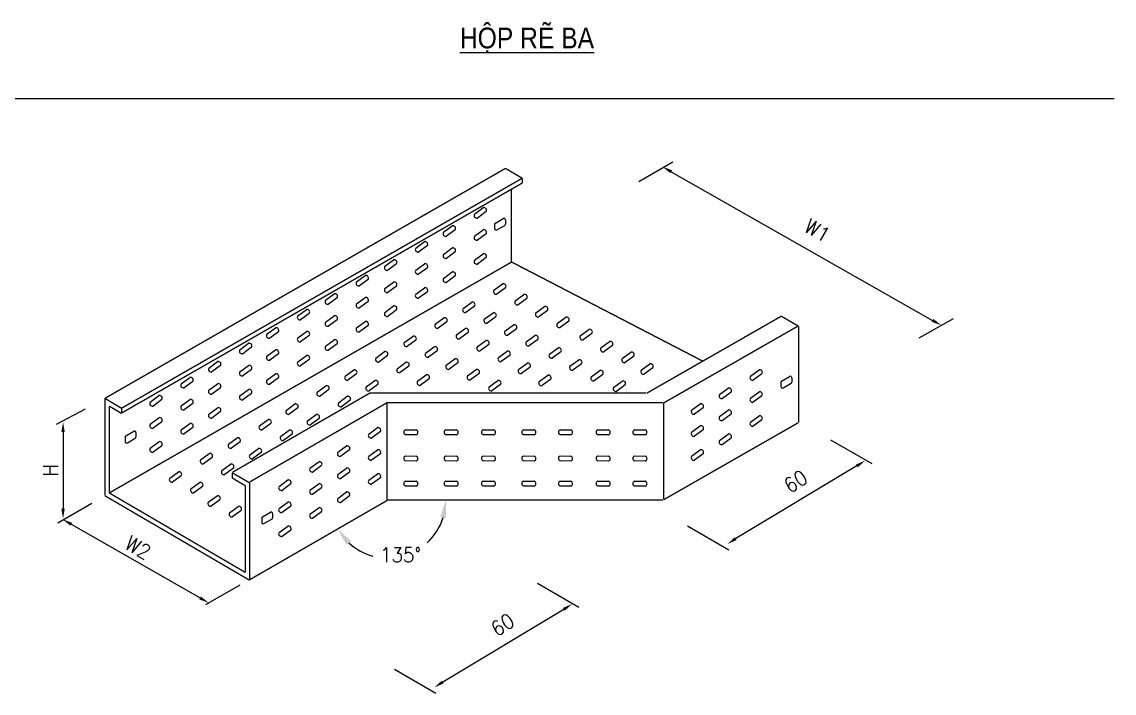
# Model space of a CAD drawing. Extents: x -5343388 to 7033982, y -486386 to 188356.
# Drawn here: x 614588 to 633011, y -84633 to -73315 of the extents above; entities that cross this region are included whole.
import ezdxf
from ezdxf.enums import TextEntityAlignment as Align

# ---------------------------------------------------------------- set-up
doc = ezdxf.new("R2010")
doc.units = 0
doc.header["$MEASUREMENT"] = 0
for name, color, linetype in [('BTEXT', 5, 'Continuous'), ('Dim', 9, 'Continuous'), ('E-Text @ 1', 3, 'Continuous'), ('TRAYS', 6, 'Continuous')]:
    doc.layers.add(name, color=color, linetype=linetype)
doc.styles.add('ROMANS', font='romans.shx', dxfattribs={"width": 0.8, "height": 250, "bigfont": 'vns.shx'})
doc.styles.add('TEXT1', font='', dxfattribs={"width": 0.85, "height": 200})
doc.styles.get('TEXT1').set_extended_font_data('.VnArialH')

msp = doc.modelspace()

# ---------------------------------------------------------------- linework, layer by layer
at = {"color": 0, "linetype": 'ByBlock'}
for p, q in [((625540.12991, -75841.10588), (629948.32538, -78347.94043)), ((615282.64689, -80227.74335), (615282.64689, -81524.70335)), ((628670.74779, -80802.45842), (626628.2146, -82028.1879)), ((615420.52991, -81784.70588), (617594.32538, -83027.94043)), ((623728.6457, -83219.97494), (621686.11251, -84445.70443))]:
    msp.add_line(p, q, dxfattribs=at)
for start, end in [(312.473430486, 342.365715831), (227.603986918, 255.073788946)]:
    msp.add_arc((620760.33036, -81377.34335), 978.59172, start, end, dxfattribs=at)
for points in [[(625553.91703, -75816.73551), (625526.34279, -75865.47626), (625393.90764, -75758.38316)], [(629962.1125, -78323.57006), (629934.53826, -78372.31081), (630094.54764, -78430.66316)], [(615254.64689, -80227.74335), (615310.64689, -80227.74335), (615282.64689, -80059.74335)], [(628655.57691, -80778.92452), (628685.91866, -80825.99232), (628811.9512, -80711.43316)], [(621643.5285, -81666.13405), (621742.34676, -81681.4622), (621738.92208, -81377.34335)], [(615254.64689, -81524.70335), (615310.64689, -81524.70335), (615282.64689, -81692.70335)], [(615434.31703, -81760.33551), (615406.74279, -81809.07626), (615274.30764, -81701.98316)], [(620061.53982, -82131.35679), (620139.48801, -82068.71431), (619912.58646, -81866.19101)], [(626613.04373, -82004.654), (626643.38548, -82051.7218), (626487.0112, -82119.21316)], [(617608.1125, -83003.57006), (617580.53826, -83052.31081), (617740.54764, -83110.66316)], [(623713.47482, -83196.44104), (623743.81657, -83243.50884), (623869.8491, -83128.94968)], [(621670.94164, -84422.17053), (621701.28339, -84469.23833), (621544.9091, -84536.72968)]]:
    msp.add_solid(points, dxfattribs=at)
at = {"layer": 'BTEXT', "color": 7}
msp.add_line((561010.7426, -74604.70017), (633010.7426, -74604.70017), dxfattribs=at)
at = {"layer": 'Dim'}
for p, q in [((624991.24689, -76004.70335), (625567.48689, -75673.74335)), ((629722.96689, -78645.06335), (630299.20689, -78314.10335)), ((615653.92689, -79844.70335), (615168.40689, -80103.42335)), ((628228.90689, -80361.90335), (628925.26689, -80763.42335)), ((615194.44689, -81759.90335), (615770.68689, -81428.94335)), ((625813.90689, -81813.90335), (626510.26689, -82215.42335)), ((617691.76689, -83136.66335), (618268.00689, -82805.70335)), ((623286.80479, -82779.41988), (623983.16479, -83180.93988)), ((620871.80479, -84231.41988), (621568.16479, -84632.93988))]:
    msp.add_line(p, q, dxfattribs=at)
at = {"layer": 'TRAYS'}
for p, q in [((622574.93594, -76708.06502), (622707.65594, -76631.53264)), ((622562.3244, -76729.89552), (622562.3244, -76801.07637)), ((622600.11286, -76822.90687), (622732.83286, -76746.37448)), ((622745.4444, -76653.36314), (622745.4444, -76724.54398)), ((627398.12024, -78277.1016), (627681.55482, -78442.57331)), ((627389.92689, -79392.71573), (627389.92689, -79463.89658)), ((627402.53843, -79370.88523), (627535.25843, -79294.35285)), ((627573.04689, -79316.18335), (627573.04689, -79387.3642)), ((627427.71534, -79485.72708), (627560.43534, -79409.1947)), ((616329.28689, -80317.07573), (616329.28689, -80388.25658)), ((616341.89843, -80295.24523), (616474.61843, -80218.71285)), ((616512.40689, -80240.54335), (616512.40689, -80311.7242)), ((616367.07534, -80410.08708), (616499.79534, -80333.5547)), ((618646.01843, -81660.24523), (618778.73843, -81583.71285)), ((618816.52689, -81605.54335), (618816.52689, -81676.7242)), ((618633.40689, -81682.07573), (618633.40689, -81753.25658)), ((618671.19534, -81775.08708), (618803.91534, -81698.5547))]:
    msp.add_line(p, q, dxfattribs=at)
at = {"layer": 'TRAYS', "const_width": 22.5}
for points in [[(615988.83751, -79662.53256), (622744.12288, -75785.90915)], [(622744.12288, -75785.90915), (623027.58083, -75951.39451)], [(616263.51751, -79833.05256), (623027.58083, -75951.39451)], [(616276.11751, -79906.97256), (623027.68689, -76032.48048)], [(623027.68689, -75953.40335), (623027.68689, -76032.48048)], [(622846.24689, -76136.54642), (622846.24689, -77365.64799)], [(616067.79751, -81254.33256), (622848.51678, -77364.34645)], [(622846.24689, -77363.02127), (626077.9459, -79038.3741)], [(625129.82252, -79574.35481), (627398.12024, -78277.1016)], [(625414.12689, -79739.32496), (627681.55482, -78442.57331)], [(627686.92689, -78445.6792), (627686.92689, -80072.99533)], [(618140.91751, -80909.09256), (620463.13386, -79569.9971)], [(620456.92689, -79570.14335), (625121.59878, -79570.14335)], [(615988.24689, -79662.50292), (616268.80689, -79829.90446)], [(615988.24689, -79662.50292), (615988.24689, -81304.70292)], [(618429.87751, -81073.73256), (620742.04689, -79739.03141)], [(620737.72689, -79736.94335), (625402.39878, -79736.94335)], [(620744.44689, -79735.74335), (620744.44689, -81386.50249)], [(625414.12689, -79737.4792), (625414.12689, -81371.09291)], [(616060.48689, -79792.59401), (616268.80689, -79917.82116)], [(616060.48689, -79792.59401), (616060.48689, -81256.9973)], [(616268.80689, -79829.90446), (616268.80689, -79917.82116)], [(625414.12689, -81371.09291), (627679.72689, -80075.39533)], [(618135.28689, -80915.75414), (618135.28689, -81005.84464)], [(618135.28689, -80915.96464), (618428.44689, -81087.11414)], [(618135.28689, -81005.84464), (618356.20689, -81134.81977)], [(616060.48689, -81256.9973), (618356.20689, -82597.25977)], [(618356.20689, -81134.81977), (618356.20689, -82597.25977)], [(618428.44689, -81087.11414), (618428.44689, -82729.31414)], [(615988.24689, -81304.70292), (618428.44689, -82729.31414)], [(618428.44689, -82722.01332), (620750.44689, -81383.04262)], [(620737.72689, -81377.34335), (625402.39878, -81377.34335)]]:
    msp.add_lwpolyline(points, dxfattribs=at)
at = {"layer": 'TRAYS'}
for points in [[(622221.71137, -76554.751), (622368.18012, -76447.12095)], [(622417.59449, -76514.36667), (622271.12573, -76621.99672)], [(621700.20041, -76863.16562), (621846.66916, -76755.53557)], [(621896.08352, -76822.78129), (621749.61477, -76930.41134)], [(622221.71137, -76926.9756), (622368.18012, -76819.34555)], [(622417.59449, -76886.59126), (622271.12573, -76994.22132)], [(621231.07007, -77128.25773), (621377.53882, -77020.62767)], [(621426.95319, -77087.87339), (621280.48443, -77195.50345)], [(621700.20041, -77235.39022), (621846.66916, -77127.76017)], [(620709.55911, -77436.67235), (620856.02786, -77329.0423)], [(621896.08352, -77195.00589), (621749.61477, -77302.63594)], [(622221.71137, -77331.10518), (622368.18012, -77223.47513)], [(622417.59449, -77290.72085), (622271.12573, -77398.3509)], [(620905.44223, -77396.28802), (620758.97347, -77503.91807)], [(621231.07007, -77500.48232), (621377.53882, -77392.85227)], [(621426.95319, -77460.09799), (621280.48443, -77567.72804)], [(621700.20041, -77639.51981), (621846.66916, -77531.88975)], [(620230.70244, -77698.71058), (620377.17119, -77591.08053)], [(620426.58555, -77658.32625), (620280.1168, -77765.9563)], [(620709.55911, -77808.89695), (620856.02786, -77701.26689)], [(621896.08352, -77599.13547), (621749.61477, -77706.76553)], [(622550.61739, -77839.02796), (622697.08615, -77731.39791)], [(619709.19147, -78007.1252), (619855.66023, -77899.49515)], [(620905.44223, -77768.51261), (620758.97347, -77876.14267)], [(621231.07007, -77904.61191), (621377.53882, -77796.98186)], [(621426.95319, -77864.22757), (621280.48443, -77971.85763)], [(622746.50051, -77798.64363), (622600.03175, -77906.27368)], [(622909.42408, -78018.29469), (623055.89283, -77910.66464)], [(619905.07459, -77966.74087), (619758.60584, -78074.37092)], [(620230.70244, -78070.93518), (620377.17119, -77963.30513)], [(620426.58555, -78030.55085), (620280.1168, -78138.1809)], [(620709.55911, -78213.02653), (620856.02786, -78105.39648)], [(622029.10643, -78147.44259), (622175.57518, -78039.81253)], [(622224.98955, -78107.05825), (622078.52079, -78214.6883)], [(623105.3072, -77977.91036), (622958.83844, -78085.54041)], [(619240.06114, -78272.21731), (619386.52989, -78164.58725)], [(619435.94426, -78231.83297), (619289.4755, -78339.46303)], [(619709.19147, -78379.3498), (619855.66023, -78271.71975)], [(620905.44223, -78172.6422), (620758.97347, -78280.27225)], [(622387.91312, -78326.70931), (622534.38187, -78219.07926)], [(622583.79624, -78286.32498), (622437.32748, -78393.95503)], [(623256.98345, -78222.77972), (623403.45221, -78115.14967)], [(623452.86657, -78182.39539), (623306.39782, -78290.02544)], [(623615.79014, -78402.04645), (623762.2589, -78294.4164)], [(618718.55017, -78580.63193), (618865.01893, -78473.00188)], [(619905.07459, -78338.96547), (619758.60584, -78446.59552)], [(620230.70244, -78475.06476), (620377.17119, -78367.43471)], [(620426.58555, -78434.68043), (620280.1168, -78542.31048)], [(621559.97609, -78412.53469), (621706.44485, -78304.90463)], [(621755.85921, -78372.15035), (621609.39045, -78479.78041)], [(622735.47249, -78531.19434), (622881.94125, -78423.56429)], [(623811.67326, -78361.66211), (623665.20451, -78469.29217)], [(618914.43329, -78540.2476), (618767.96454, -78647.87765)], [(619240.06114, -78644.4419), (619386.52989, -78536.81185)], [(619435.94426, -78604.05757), (619289.4755, -78711.68762)], [(621038.46513, -78720.94931), (621184.93389, -78613.31926)], [(621918.78278, -78591.80142), (622065.25153, -78484.17136)], [(622114.6659, -78551.41708), (621968.19714, -78659.04714)], [(622931.35561, -78490.81001), (622784.88686, -78598.44006)], [(623094.27918, -78710.46107), (623240.74794, -78602.83102)], [(624006.69183, -78607.62749), (624153.16059, -78499.99743)], [(624202.57495, -78567.24315), (624056.10619, -78674.87321)], [(618264.58132, -78842.67016), (618411.05008, -78735.04011)], [(618460.46444, -78802.28583), (618313.99568, -78909.91588)], [(618718.55017, -78952.85653), (618865.01893, -78845.22647)], [(619709.19147, -78783.47939), (619855.66023, -78675.84933)], [(619905.07459, -78743.09505), (619758.60584, -78850.72511)], [(621234.34825, -78680.56498), (621087.87949, -78788.19503)], [(621397.27182, -78900.21604), (621543.74057, -78792.58599)], [(622266.34215, -78796.28645), (622412.81091, -78688.65639)], [(622462.22527, -78755.90211), (622315.75652, -78863.53216)], [(623290.1623, -78670.07674), (623143.69354, -78777.70679)], [(623485.18087, -78916.04211), (623631.64963, -78808.41206)], [(624354.25121, -78812.11252), (624500.71996, -78704.48246)], [(624550.13433, -78771.72818), (624403.66557, -78879.35823)], [(618914.43329, -78912.47219), (618767.96454, -79020.10225)], [(619240.06114, -79048.57149), (619386.52989, -78940.94144)], [(619435.94426, -79008.18716), (619289.4755, -79115.81721)], [(620559.60846, -78982.98754), (620706.07721, -78875.35749)], [(620755.49158, -78942.60321), (620609.02282, -79050.23326)], [(621593.15494, -78859.83171), (621446.68618, -78967.46176)], [(621744.83119, -79104.70107), (621891.29995, -78997.07102)], [(622625.14884, -78975.55317), (622771.6176, -78867.92312)], [(622821.03196, -78935.16884), (622674.56321, -79042.79889)], [(623681.06399, -78875.65778), (623534.59523, -78983.28783)], [(623832.74024, -79120.52714), (623979.209, -79012.89709)], [(624713.05789, -78991.37924), (624859.52665, -78883.74919)], [(624908.94101, -78950.99491), (624762.47226, -79058.62496)], [(617743.07036, -79151.08479), (617889.53912, -79043.45473)], [(617938.95348, -79110.70045), (617792.48472, -79218.3305)], [(618264.58132, -79214.89476), (618411.05008, -79107.26471)], [(618460.46444, -79174.51043), (618313.99568, -79282.14048)], [(620038.0975, -79291.40217), (620184.56625, -79183.77211)], [(620918.41515, -79162.25427), (621064.8839, -79054.62422)], [(621114.29827, -79121.86994), (620967.82951, -79229.49999)], [(621940.71431, -79064.31673), (621794.24556, -79171.94679)], [(622103.63788, -79283.9678), (622250.10664, -79176.33774)], [(622963.97876, -79176.44504), (623110.44752, -79068.81499)], [(623159.86188, -79136.06071), (623013.39312, -79243.69076)], [(624028.62336, -79080.1428), (623882.15461, -79187.77286)], [(624191.54693, -79299.79387), (624338.01569, -79192.16381)], [(625035.38005, -79190.10764), (625181.84881, -79082.47759)], [(625231.26317, -79149.72331), (625084.79441, -79257.35336)], [(626874.96954, -79289.19465), (627021.43829, -79181.56459)], [(617273.94002, -79416.17689), (617420.40878, -79308.54683)], [(617469.82314, -79375.79255), (617323.35438, -79483.42261)], [(618718.55017, -79356.98611), (618865.01893, -79249.35606)], [(618914.43329, -79316.60178), (618767.96454, -79424.23183)], [(620233.98062, -79251.01783), (620087.51186, -79358.64788)], [(620396.90419, -79470.66889), (620543.37294, -79363.03884)], [(621261.31108, -79374.6882), (621407.77983, -79267.05815)], [(621457.1942, -79334.30387), (621310.72544, -79441.93392)], [(622299.521, -79243.58346), (622153.05224, -79351.21352)], [(622467.10758, -79468.99091), (622613.57634, -79361.36085)], [(623311.53814, -79380.93007), (623458.00689, -79273.30002)], [(623507.42126, -79340.54574), (623360.9525, -79448.17579)], [(624387.43005, -79259.40953), (624240.9613, -79367.03959)], [(624568.73263, -79477.96434), (624715.20138, -79370.33428)], [(627070.85266, -79248.81031), (626924.3839, -79356.44037)], [(617743.07036, -79523.30938), (617889.53912, -79415.67933)], [(617938.95348, -79482.92505), (617792.48472, -79590.5551)], [(618264.58132, -79619.02434), (618411.05008, -79511.39429)], [(618460.46444, -79578.64001), (618313.99568, -79686.27006)], [(619568.96716, -79556.49427), (619715.43592, -79448.86421)], [(619764.85028, -79516.10993), (619618.38152, -79623.73999)], [(620592.7873, -79430.28456), (620446.31855, -79537.91461)], [(622662.9907, -79428.60657), (622516.52195, -79536.23663)], [(624764.61575, -79437.58), (624618.14699, -79545.21005)], [(626353.45858, -79597.60927), (626499.92733, -79489.97922)], [(626549.34169, -79557.22494), (626402.87294, -79664.85499)], [(626874.96954, -79661.41925), (627021.43829, -79553.78919)], [(616752.42906, -79724.59151), (616898.89782, -79616.96146)], [(616948.31218, -79684.20718), (616801.84342, -79791.83723)], [(617273.94002, -79788.40148), (617420.40878, -79680.77143)], [(617469.82314, -79748.01715), (617323.35438, -79855.6472)], [(619047.4562, -79864.90889), (619193.92495, -79757.27884)], [(619927.77385, -79735.761), (620074.2426, -79628.13094)], [(620123.65697, -79695.37666), (619977.18821, -79803.00672)], [(625884.32824, -79862.70137), (626030.79699, -79755.07132)], [(627070.85266, -79621.03491), (626924.3839, -79728.66496)], [(617743.07036, -79927.43897), (617889.53912, -79819.80891)], [(617938.95348, -79887.05463), (617792.48472, -79994.68469)], [(619243.33932, -79824.52456), (619096.87056, -79932.15461)], [(619406.26289, -80044.17562), (619552.73164, -79936.54557)], [(626080.21136, -79822.31704), (625933.7426, -79929.94709)], [(626353.45858, -79969.83387), (626499.92733, -79862.20382)], [(626549.34169, -79929.44953), (626402.87294, -80037.07959)], [(616752.42906, -80096.81611), (616898.89782, -79989.18606)], [(616948.31218, -80056.43177), (616801.84342, -80164.06183)], [(617273.94002, -80192.53107), (617420.40878, -80084.90102)], [(618593.48734, -80126.94712), (618739.9561, -80019.31707)], [(618789.37046, -80086.56279), (618642.90171, -80194.19284)], [(619602.14601, -80003.79129), (619455.67725, -80111.42134)], [(625884.32824, -80234.92597), (626030.79699, -80127.29592)], [(626874.96954, -80065.54883), (627021.43829, -79957.91878)], [(627070.85266, -80025.1645), (626924.3839, -80132.79455)], [(617469.82314, -80152.14674), (617323.35438, -80259.77679)], [(618952.29403, -80306.21385), (619098.76279, -80198.5838)], [(619148.17715, -80265.82952), (619001.70839, -80373.45957)], [(620438.30093, -80264.41536), (620584.76969, -80156.78531)], [(620634.18405, -80224.03103), (620487.7153, -80331.66108)], [(621239.44967, -80276.43673), (621057.69316, -80275.05895)], [(621058.32572, -80191.61217), (621240.08222, -80192.98994)], [(621919.03553, -80276.43673), (621737.27903, -80275.05895)], [(621737.91158, -80191.61217), (621919.66809, -80192.98994)], [(622548.5037, -80276.43673), (622366.74719, -80275.05895)], [(622367.37975, -80191.61217), (622549.13625, -80192.98994)], [(623228.08956, -80276.43673), (623046.33306, -80275.05895)], [(623046.96561, -80191.61217), (623228.72212, -80192.98994)], [(623848.5811, -80276.43673), (623666.82459, -80275.05895)], [(623667.45715, -80191.61217), (623849.21365, -80192.98994)], [(624482.92235, -80276.43673), (624301.16585, -80275.05895)], [(624301.7984, -80191.61217), (624483.55491, -80192.98994)], [(625103.41389, -80276.43673), (624921.65738, -80275.05895)], [(624922.28994, -80191.61217), (625104.04644, -80192.98994)], [(626080.21136, -80194.54164), (625933.7426, -80302.17169)], [(626353.45858, -80373.96345), (626499.92733, -80266.3334)], [(616752.42906, -80500.94569), (616898.89782, -80393.31564)], [(616948.31218, -80460.56136), (616801.84342, -80568.19141)], [(618071.97638, -80435.36175), (618218.44514, -80327.73169)], [(618267.8595, -80394.97741), (618121.39074, -80502.60746)], [(618430.78307, -80614.62847), (618577.25183, -80506.99842)], [(619916.78997, -80572.82998), (620063.25873, -80465.19993)], [(626549.34169, -80333.57912), (626402.87294, -80441.20917)], [(617602.84604, -80700.45385), (617749.3148, -80592.82379)], [(617798.72916, -80660.06951), (617652.26041, -80767.69957)], [(618626.66619, -80574.24414), (618480.19743, -80681.87419)], [(620112.67309, -80532.44565), (619966.20434, -80640.0757)], [(620438.30093, -80636.63996), (620584.76969, -80529.00991)], [(620634.18405, -80596.25562), (620487.7153, -80703.88568)], [(621058.32572, -80634.48321), (621240.08222, -80635.86099)], [(621737.91158, -80634.48321), (621919.66809, -80635.86099)], [(622367.37975, -80634.48321), (622549.13625, -80635.86099)], [(623046.96561, -80634.48321), (623228.72212, -80635.86099)], [(623667.45715, -80634.48321), (623849.21365, -80635.86099)], [(624301.7984, -80634.48321), (624483.55491, -80635.86099)], [(624922.28994, -80634.48321), (625104.04644, -80635.86099)], [(625884.32824, -80639.05556), (626030.79699, -80531.4255)], [(626080.21136, -80598.67122), (625933.7426, -80706.30127)], [(617961.65273, -80879.72058), (618108.12149, -80772.09052)], [(618157.53585, -80839.33624), (618011.0671, -80946.9663)], [(619447.65963, -80837.92209), (619594.12839, -80730.29203)], [(619643.54275, -80797.53775), (619497.074, -80905.1678)], [(619916.78997, -80945.05458), (620063.25873, -80837.42453)], [(621239.44967, -80719.30778), (621057.69316, -80717.93)], [(621919.03553, -80719.30778), (621737.27903, -80717.93)], [(622548.5037, -80719.30778), (622366.74719, -80717.93)], [(623228.08956, -80719.30778), (623046.33306, -80717.93)], [(623848.5811, -80719.30778), (623666.82459, -80717.93)], [(624482.92235, -80719.30778), (624301.16585, -80717.93)], [(625103.41389, -80719.30778), (624921.65738, -80717.93)], [(617081.33508, -81008.86847), (617227.80384, -80901.23842)], [(617277.2182, -80968.48414), (617130.74945, -81076.11419)], [(618926.14867, -81146.33671), (619072.61743, -81038.70666)], [(620112.67309, -80904.67025), (619966.20434, -81012.3003)], [(620438.30093, -81040.76954), (620584.76969, -80933.13949)], [(620634.18405, -81000.38521), (620487.7153, -81108.01526)], [(621058.32572, -81057.67132), (621240.08222, -81059.0491)], [(621737.91158, -81057.67132), (621919.66809, -81059.0491)], [(622367.37975, -81057.67132), (622549.13625, -81059.0491)], [(623046.96561, -81057.67132), (623228.72212, -81059.0491)], [(623667.45715, -81057.67132), (623849.21365, -81059.0491)], [(624301.7984, -81057.67132), (624483.55491, -81059.0491)], [(624922.28994, -81057.67132), (625104.04644, -81059.0491)], [(617440.14177, -81188.1352), (617586.61053, -81080.50515)], [(617636.02489, -81147.75087), (617489.55613, -81255.38092)], [(619122.03179, -81105.95238), (618975.56304, -81213.58243)], [(619447.65963, -81210.14668), (619594.12839, -81102.51663)], [(619643.54275, -81169.76235), (619497.074, -81277.3924)], [(619916.78997, -81349.18417), (620063.25873, -81241.55411)], [(621239.44967, -81142.49589), (621057.69316, -81141.11811)], [(621919.03553, -81142.49589), (621737.27903, -81141.11811)], [(622548.5037, -81142.49589), (622366.74719, -81141.11811)], [(623228.08956, -81142.49589), (623046.33306, -81141.11811)], [(623848.5811, -81142.49589), (623666.82459, -81141.11811)], [(624482.92235, -81142.49589), (624301.16585, -81141.11811)], [(625103.41389, -81142.49589), (624921.65738, -81141.11811)], [(617732.83761, -81413.17816), (617879.30636, -81305.5481)], [(617928.72073, -81372.79382), (617782.25197, -81480.42387)], [(618926.14867, -81518.56131), (619072.61743, -81410.93125)], [(620112.67309, -81308.79983), (619966.20434, -81416.42989)], [(618091.6443, -81592.44488), (618238.11305, -81484.81483)], [(618287.52742, -81552.06055), (618141.05866, -81659.6906)], [(619122.03179, -81478.17697), (618975.56304, -81585.80703)], [(619447.65963, -81614.27627), (619594.12839, -81506.64622)], [(619643.54275, -81573.89193), (619497.074, -81681.52199)], [(618926.14867, -81922.69089), (619072.61743, -81815.06084)], [(619122.03179, -81882.30656), (618975.56304, -81989.93661)]]:
    msp.add_lwpolyline(points, dxfattribs=at)
for centre, radius, start, end in [((622379.99149, -76490.22008), 44.68829, 327.293640018, 105.32569567), ((622259.31436, -76578.89759), 44.68829, 147.29364003, 285.325695679), ((622720.2444, -76653.36314), 25.2, 0, 119.969702749), ((621858.48053, -76798.6347), 44.68829, 327.293640018, 105.32569567), ((622379.99149, -76862.44467), 44.68829, 327.293640018, 105.32569567), ((622587.5244, -76729.89552), 25.2, 119.969702749, 180), ((622587.5244, -76801.07637), 25.2, 180, 299.969702749), ((622720.2444, -76724.54398), 25.2, 299.969702749, 0), ((621737.8034, -76887.31221), 44.68829, 147.29364003, 285.325695679), ((622259.31436, -76951.12219), 44.68829, 147.29364003, 285.325695679), ((621268.67306, -77152.40432), 44.68829, 147.29364003, 285.325695679), ((621389.35019, -77063.7268), 44.68829, 327.293640018, 105.32569567), ((621858.48053, -77170.8593), 44.68829, 327.293640018, 105.32569567), ((620867.83923, -77372.14143), 44.68829, 327.293640018, 105.32569567), ((621737.8034, -77259.53681), 44.68829, 147.29364003, 285.325695679), ((622259.31436, -77355.25177), 44.68829, 147.29364003, 285.325695679), ((622379.99149, -77266.57426), 44.68829, 327.293640018, 105.32569567), ((620747.1621, -77460.81894), 44.68829, 147.29364003, 285.325695679), ((621268.67306, -77524.62891), 44.68829, 147.29364003, 285.325695679), ((621389.35019, -77435.9514), 44.68829, 327.293640018, 105.32569567), ((621858.48053, -77574.98888), 44.68829, 327.293640018, 105.32569567), ((620268.30543, -77722.85717), 44.68829, 147.29364003, 285.325695679), ((620388.98256, -77634.17966), 44.68829, 327.293640018, 105.32569567), ((620867.83923, -77744.36602), 44.68829, 327.293640018, 105.32569567), ((621737.8034, -77663.6664), 44.68829, 147.29364003, 285.325695679), ((622708.89751, -77774.49704), 44.68829, 327.293640018, 105.32569567), ((619867.4716, -77942.59428), 44.68829, 327.293640018, 105.32569567), ((620747.1621, -77833.04354), 44.68829, 147.29364003, 285.325695679), ((621268.67306, -77928.7585), 44.68829, 147.29364003, 285.325695679), ((621389.35019, -77840.08098), 44.68829, 327.293640018, 105.32569567), ((622588.22039, -77863.17455), 44.68829, 147.29364003, 285.325695679), ((623067.7042, -77953.76377), 44.68829, 327.293640018, 105.32569567), ((619746.79447, -78031.2718), 44.68829, 147.29364003, 285.325695679), ((620268.30543, -78095.08177), 44.68829, 147.29364003, 285.325695679), ((620388.98256, -78006.40425), 44.68829, 327.293640018, 105.32569567), ((620867.83923, -78148.49561), 44.68829, 327.293640018, 105.32569567), ((622187.38655, -78082.91166), 44.68829, 327.293640018, 105.32569567), ((622947.02708, -78042.44128), 44.68829, 147.29364003, 285.325695679), ((623415.26358, -78158.2488), 44.68829, 327.293640018, 105.32569567), ((619277.66413, -78296.3639), 44.68829, 147.29364003, 285.325695679), ((619398.34126, -78207.68638), 44.68829, 327.293640018, 105.32569567), ((619867.4716, -78314.81888), 44.68829, 327.293640018, 105.32569567), ((620747.1621, -78237.17312), 44.68829, 147.29364003, 285.325695679), ((622066.70943, -78171.58918), 44.68829, 147.29364003, 285.325695679), ((622546.19324, -78262.17839), 44.68829, 327.293640018, 105.32569567), ((623294.58645, -78246.92631), 44.68829, 147.29364003, 285.325695679), ((623774.07026, -78337.51552), 44.68829, 327.293640018, 105.32569567), ((618876.8303, -78516.10101), 44.68829, 327.293640018, 105.32569567), ((619746.79447, -78403.49639), 44.68829, 147.29364003, 285.325695679), ((620268.30543, -78499.21135), 44.68829, 147.29364003, 285.325695679), ((620388.98256, -78410.53384), 44.68829, 327.293640018, 105.32569567), ((621597.57909, -78436.68128), 44.68829, 147.29364003, 285.325695679), ((621718.25621, -78348.00376), 44.68829, 327.293640018, 105.32569567), ((622425.51611, -78350.8559), 44.68829, 147.29364003, 285.325695679), ((622893.75261, -78466.66342), 44.68829, 327.293640018, 105.32569567), ((623653.39314, -78426.19304), 44.68829, 147.29364003, 285.325695679), ((618756.15317, -78604.77852), 44.68829, 147.29364003, 285.325695679), ((619277.66413, -78668.58849), 44.68829, 147.29364003, 285.325695679), ((619398.34126, -78579.91098), 44.68829, 327.293640018, 105.32569567), ((621196.74525, -78656.41839), 44.68829, 327.293640018, 105.32569567), ((621956.38578, -78615.94801), 44.68829, 147.29364003, 285.325695679), ((622077.0629, -78527.27049), 44.68829, 327.293640018, 105.32569567), ((622773.07549, -78555.34093), 44.68829, 147.29364003, 285.325695679), ((623252.5593, -78645.93015), 44.68829, 327.293640018, 105.32569567), ((624044.29483, -78631.77408), 44.68829, 147.29364003, 285.325695679), ((624164.97195, -78543.09656), 44.68829, 327.293640018, 105.32569567), ((618302.18432, -78866.81675), 44.68829, 147.29364003, 285.325695679), ((618422.86144, -78778.13924), 44.68829, 327.293640018, 105.32569567), ((618876.8303, -78888.3256), 44.68829, 327.293640018, 105.32569567), ((619746.79447, -78807.62598), 44.68829, 147.29364003, 285.325695679), ((619867.4716, -78718.94846), 44.68829, 327.293640018, 105.32569567), ((621076.06813, -78745.0959), 44.68829, 147.29364003, 285.325695679), ((621555.55194, -78835.68512), 44.68829, 327.293640018, 105.32569567), ((622303.94515, -78820.43304), 44.68829, 147.29364003, 285.325695679), ((622424.62228, -78731.75552), 44.68829, 327.293640018, 105.32569567), ((623131.88218, -78734.60766), 44.68829, 147.29364003, 285.325695679), ((623643.46099, -78851.51119), 44.68829, 327.293640018, 105.32569567), ((624391.8542, -78836.25911), 44.68829, 147.29364003, 285.325695679), ((624512.53133, -78747.58159), 44.68829, 327.293640018, 105.32569567), ((618756.15317, -78977.00312), 44.68829, 147.29364003, 285.325695679), ((619398.34126, -78984.04057), 44.68829, 327.293640018, 105.32569567), ((620597.21146, -79007.13413), 44.68829, 147.29364003, 285.325695679), ((620717.88858, -78918.45662), 44.68829, 327.293640018, 105.32569567), ((621434.87481, -78924.36263), 44.68829, 147.29364003, 285.325695679), ((621903.11131, -79040.17014), 44.68829, 327.293640018, 105.32569567), ((622662.75184, -78999.69976), 44.68829, 147.29364003, 285.325695679), ((622783.42896, -78911.02225), 44.68829, 327.293640018, 105.32569567), ((623522.78387, -78940.1887), 44.68829, 147.29364003, 285.325695679), ((623991.02037, -79055.99621), 44.68829, 327.293640018, 105.32569567), ((624750.66089, -79015.52583), 44.68829, 147.29364003, 285.325695679), ((624871.33802, -78926.84832), 44.68829, 327.293640018, 105.32569567), ((617780.67336, -79175.23138), 44.68829, 147.29364003, 285.325695679), ((617901.35048, -79086.55386), 44.68829, 327.293640018, 105.32569567), ((618302.18432, -79239.04135), 44.68829, 147.29364003, 285.325695679), ((618422.86144, -79150.36384), 44.68829, 327.293640018, 105.32569567), ((619277.66413, -79072.71808), 44.68829, 147.29364003, 285.325695679), ((620196.37762, -79226.87124), 44.68829, 327.293640018, 105.32569567), ((620956.01814, -79186.40086), 44.68829, 147.29364003, 285.325695679), ((621076.69527, -79097.72335), 44.68829, 327.293640018, 105.32569567), ((621782.43419, -79128.84766), 44.68829, 147.29364003, 285.325695679), ((622261.918, -79219.43687), 44.68829, 327.293640018, 105.32569567), ((623001.58176, -79200.59163), 44.68829, 147.29364003, 285.325695679), ((623122.25888, -79111.91412), 44.68829, 327.293640018, 105.32569567), ((623870.34324, -79144.67373), 44.68829, 147.29364003, 285.325695679), ((624349.82705, -79235.26294), 44.68829, 327.293640018, 105.32569567), ((625072.98305, -79214.25423), 44.68829, 147.29364003, 285.325695679), ((625193.66017, -79125.57671), 44.68829, 327.293640018, 105.32569567), ((627033.24966, -79224.66372), 44.68829, 327.293640018, 105.32569567), ((617432.22014, -79351.64596), 44.68829, 327.293640018, 105.32569567), ((618756.15317, -79381.1327), 44.68829, 147.29364003, 285.325695679), ((618876.8303, -79292.45519), 44.68829, 327.293640018, 105.32569567), ((620075.70049, -79315.54876), 44.68829, 147.29364003, 285.325695679), ((620555.18431, -79406.13797), 44.68829, 327.293640018, 105.32569567), ((621298.91407, -79398.83479), 44.68829, 147.29364003, 285.325695679), ((621419.5912, -79310.15728), 44.68829, 327.293640018, 105.32569567), ((622141.24088, -79308.11439), 44.68829, 147.29364003, 285.325695679), ((622625.38771, -79404.45998), 44.68829, 327.293640018, 105.32569567), ((623349.14114, -79405.07666), 44.68829, 147.29364003, 285.325695679), ((623469.81826, -79316.39915), 44.68829, 327.293640018, 105.32569567), ((624229.14993, -79323.94046), 44.68829, 147.29364003, 285.325695679), ((624727.01275, -79413.43341), 44.68829, 327.293640018, 105.32569567), ((626912.57253, -79313.34124), 44.68829, 147.29364003, 285.325695679), ((627415.12689, -79392.71573), 25.2, 119.969702749, 180), ((627547.84689, -79316.18335), 25.2, 0, 119.969702749), ((627547.84689, -79387.3642), 25.2, 299.969702749, 0), ((617311.54302, -79440.32348), 44.68829, 147.29364003, 285.325695679), ((617780.67336, -79547.45597), 44.68829, 147.29364003, 285.325695679), ((617901.35048, -79458.77846), 44.68829, 327.293640018, 105.32569567), ((618422.86144, -79554.49342), 44.68829, 327.293640018, 105.32569567), ((619606.57016, -79580.64086), 44.68829, 147.29364003, 285.325695679), ((619727.24728, -79491.96334), 44.68829, 327.293640018, 105.32569567), ((620434.50718, -79494.81548), 44.68829, 147.29364003, 285.325695679), ((622504.71058, -79493.1375), 44.68829, 147.29364003, 285.325695679), ((624606.33563, -79502.11093), 44.68829, 147.29364003, 285.325695679), ((626511.7387, -79533.07835), 44.68829, 327.293640018, 105.32569567), ((627033.24966, -79596.88832), 44.68829, 327.293640018, 105.32569567), ((627415.12689, -79463.89658), 25.2, 180, 299.969702749), ((616790.03206, -79748.7381), 44.68829, 147.29364003, 285.325695679), ((616910.70918, -79660.06059), 44.68829, 327.293640018, 105.32569567), ((617432.22014, -79723.87056), 44.68829, 327.293640018, 105.32569567), ((618302.18432, -79643.17093), 44.68829, 147.29364003, 285.325695679), ((619205.73632, -79800.37797), 44.68829, 327.293640018, 105.32569567), ((619965.37684, -79759.90759), 44.68829, 147.29364003, 285.325695679), ((620086.05397, -79671.23007), 44.68829, 327.293640018, 105.32569567), ((626042.60836, -79798.17045), 44.68829, 327.293640018, 105.32569567), ((626391.06157, -79621.75586), 44.68829, 147.29364003, 285.325695679), ((626912.57253, -79685.56584), 44.68829, 147.29364003, 285.325695679), ((617311.54302, -79812.54807), 44.68829, 147.29364003, 285.325695679), ((617780.67336, -79951.58556), 44.68829, 147.29364003, 285.325695679), ((617901.35048, -79862.90804), 44.68829, 327.293640018, 105.32569567), ((619085.0592, -79889.05548), 44.68829, 147.29364003, 285.325695679), ((619564.54301, -79979.6447), 44.68829, 327.293640018, 105.32569567), ((625921.93124, -79886.84796), 44.68829, 147.29364003, 285.325695679), ((626511.7387, -79905.30294), 44.68829, 327.293640018, 105.32569567), ((616790.03206, -80120.9627), 44.68829, 147.29364003, 285.325695679), ((616910.70918, -80032.28518), 44.68829, 327.293640018, 105.32569567), ((617432.22014, -80128.00015), 44.68829, 327.293640018, 105.32569567), ((618631.09034, -80151.09371), 44.68829, 147.29364003, 285.325695679), ((618751.76747, -80062.4162), 44.68829, 327.293640018, 105.32569567), ((619443.86588, -80068.32221), 44.68829, 147.29364003, 285.325695679), ((626042.60836, -80170.39505), 44.68829, 327.293640018, 105.32569567), ((626391.06157, -79993.98046), 44.68829, 147.29364003, 285.325695679), ((626912.57253, -80089.69542), 44.68829, 147.29364003, 285.325695679), ((627033.24966, -80001.01791), 44.68829, 327.293640018, 105.32569567), ((616354.48689, -80317.07573), 25.2, 119.969702749, 180), ((616487.20689, -80240.54335), 25.2, 0, 119.969702749), ((616487.20689, -80311.7242), 25.2, 299.969702749, 0), ((617311.54302, -80216.67766), 44.68829, 147.29364003, 285.325695679), ((618989.89703, -80330.36044), 44.68829, 147.29364003, 285.325695679), ((619110.57415, -80241.68293), 44.68829, 327.293640018, 105.32569567), ((620475.90393, -80288.56195), 44.68829, 147.29364003, 285.325695679), ((620596.58106, -80199.88444), 44.68829, 327.293640018, 105.32569567), ((621074.01216, -80233.45687), 44.68829, 110.549658815, 248.581714466), ((621223.76322, -80234.59203), 44.68829, 290.549658806, 68.581714457), ((621753.59803, -80233.45687), 44.68829, 110.549658815, 248.581714466), ((621903.34909, -80234.59203), 44.68829, 290.549658806, 68.581714457), ((622383.06619, -80233.45687), 44.68829, 110.549658815, 248.581714466), ((622532.81725, -80234.59203), 44.68829, 290.549658806, 68.581714457), ((623062.65206, -80233.45687), 44.68829, 110.549658815, 248.581714466), ((623212.40312, -80234.59203), 44.68829, 290.549658806, 68.581714457), ((623683.14359, -80233.45687), 44.68829, 110.549658815, 248.581714466), ((623832.89466, -80234.59203), 44.68829, 290.549658806, 68.581714457), ((624317.48484, -80233.45687), 44.68829, 110.549658815, 248.581714466), ((624467.23591, -80234.59203), 44.68829, 290.549658806, 68.581714457), ((624937.97638, -80233.45687), 44.68829, 110.549658815, 248.581714466), ((625087.72744, -80234.59203), 44.68829, 290.549658806, 68.581714457), ((625921.93124, -80259.07256), 44.68829, 147.29364003, 285.325695679), ((626511.7387, -80309.43253), 44.68829, 327.293640018, 105.32569567), ((616354.48689, -80388.25658), 25.2, 180, 299.969702749), ((616790.03206, -80525.09228), 44.68829, 147.29364003, 285.325695679), ((616910.70918, -80436.41477), 44.68829, 327.293640018, 105.32569567), ((618109.57938, -80459.50834), 44.68829, 147.29364003, 285.325695679), ((618230.2565, -80370.83082), 44.68829, 327.293640018, 105.32569567), ((618589.06319, -80550.09755), 44.68829, 327.293640018, 105.32569567), ((620075.07009, -80508.29906), 44.68829, 327.293640018, 105.32569567), ((626391.06157, -80398.11004), 44.68829, 147.29364003, 285.325695679), ((617761.12617, -80635.92292), 44.68829, 327.293640018, 105.32569567), ((618468.38607, -80638.77507), 44.68829, 147.29364003, 285.325695679), ((619954.39297, -80596.97657), 44.68829, 147.29364003, 285.325695679), ((620475.90393, -80660.78655), 44.68829, 147.29364003, 285.325695679), ((620596.58106, -80572.10903), 44.68829, 327.293640018, 105.32569567), ((621074.01216, -80676.32791), 44.68829, 110.549658815, 248.581714466), ((621223.76322, -80677.46308), 44.68829, 290.549658806, 68.581714457), ((621753.59803, -80676.32791), 44.68829, 110.549658815, 248.581714466), ((621903.34909, -80677.46308), 44.68829, 290.549658806, 68.581714457), ((622383.06619, -80676.32791), 44.68829, 110.549658815, 248.581714466), ((622532.81725, -80677.46308), 44.68829, 290.549658806, 68.581714457), ((623062.65206, -80676.32791), 44.68829, 110.549658815, 248.581714466), ((623212.40312, -80677.46308), 44.68829, 290.549658806, 68.581714457), ((623683.14359, -80676.32791), 44.68829, 110.549658815, 248.581714466), ((623832.89466, -80677.46308), 44.68829, 290.549658806, 68.581714457), ((624317.48484, -80676.32791), 44.68829, 110.549658815, 248.581714466), ((624467.23591, -80677.46308), 44.68829, 290.549658806, 68.581714457), ((624937.97638, -80676.32791), 44.68829, 110.549658815, 248.581714466), ((625087.72744, -80677.46308), 44.68829, 290.549658806, 68.581714457), ((625921.93124, -80663.20215), 44.68829, 147.29364003, 285.325695679), ((626042.60836, -80574.52463), 44.68829, 327.293640018, 105.32569567), ((617640.44904, -80724.60044), 44.68829, 147.29364003, 285.325695679), ((618119.93285, -80815.18965), 44.68829, 327.293640018, 105.32569567), ((619485.26263, -80862.06868), 44.68829, 147.29364003, 285.325695679), ((619605.93976, -80773.39116), 44.68829, 327.293640018, 105.32569567), ((620075.07009, -80880.52366), 44.68829, 327.293640018, 105.32569567), ((617118.93808, -81033.01506), 44.68829, 147.29364003, 285.325695679), ((617239.6152, -80944.33755), 44.68829, 327.293640018, 105.32569567), ((617999.25573, -80903.86717), 44.68829, 147.29364003, 285.325695679), ((619084.42879, -81081.80578), 44.68829, 327.293640018, 105.32569567), ((619954.39297, -80969.20117), 44.68829, 147.29364003, 285.325695679), ((620475.90393, -81064.91613), 44.68829, 147.29364003, 285.325695679), ((620596.58106, -80976.23862), 44.68829, 327.293640018, 105.32569567), ((621074.01216, -81099.51602), 44.68829, 110.549658815, 248.581714466), ((621223.76322, -81100.65119), 44.68829, 290.549658806, 68.581714457), ((621753.59803, -81099.51602), 44.68829, 110.549658815, 248.581714466), ((621903.34909, -81100.65119), 44.68829, 290.549658806, 68.581714457), ((622383.06619, -81099.51602), 44.68829, 110.549658815, 248.581714466), ((622532.81725, -81100.65119), 44.68829, 290.549658806, 68.581714457), ((623062.65206, -81099.51602), 44.68829, 110.549658815, 248.581714466), ((623212.40312, -81100.65119), 44.68829, 290.549658806, 68.581714457), ((623683.14359, -81099.51602), 44.68829, 110.549658815, 248.581714466), ((623832.89466, -81100.65119), 44.68829, 290.549658806, 68.581714457), ((624317.48484, -81099.51602), 44.68829, 110.549658815, 248.581714466), ((624467.23591, -81100.65119), 44.68829, 290.549658806, 68.581714457), ((624937.97638, -81099.51602), 44.68829, 110.549658815, 248.581714466), ((625087.72744, -81100.65119), 44.68829, 290.549658806, 68.581714457), ((617477.74477, -81212.28179), 44.68829, 147.29364003, 285.325695679), ((617598.42189, -81123.60428), 44.68829, 327.293640018, 105.32569567), ((618963.75167, -81170.4833), 44.68829, 147.29364003, 285.325695679), ((619485.26263, -81234.29327), 44.68829, 147.29364003, 285.325695679), ((619605.93976, -81145.61576), 44.68829, 327.293640018, 105.32569567), ((620075.07009, -81284.65324), 44.68829, 327.293640018, 105.32569567), ((617770.44061, -81437.32475), 44.68829, 147.29364003, 285.325695679), ((617891.11773, -81348.64723), 44.68829, 327.293640018, 105.32569567), ((619084.42879, -81454.03038), 44.68829, 327.293640018, 105.32569567), ((619954.39297, -81373.33076), 44.68829, 147.29364003, 285.325695679), ((618129.24729, -81616.59148), 44.68829, 147.29364003, 285.325695679), ((618249.92442, -81527.91396), 44.68829, 327.293640018, 105.32569567), ((618791.32689, -81605.54335), 25.2, 0, 119.969702749), ((618963.75167, -81542.7079), 44.68829, 147.29364003, 285.325695679), ((619485.26263, -81638.42286), 44.68829, 147.29364003, 285.325695679), ((619605.93976, -81549.74534), 44.68829, 327.293640018, 105.32569567), ((618658.60689, -81682.07573), 25.2, 119.969702749, 180), ((618658.60689, -81753.25658), 25.2, 180, 299.969702749), ((618791.32689, -81676.7242), 25.2, 299.969702749, 0), ((618963.75167, -81946.83748), 44.68829, 147.29364003, 285.325695679), ((619084.42879, -81858.15997), 44.68829, 327.293640018, 105.32569567)]:
    msp.add_arc(centre, radius, start, end, dxfattribs=at)

# ---------------------------------------------------------------- texts
at = {"color": 0, "linetype": 'ByBlock', "style": 'ROMANS', "width": 0.9}
for s, rotation, p in [('W1', 330.501736985, (628004.59105, -76832.30533)), ('H', 90, (615072.64689, -80876.22335)), ('60', 32.807416653, (627638.74962, -81063.4689)), ('W2', 330.501736985, (616546.99105, -82180.70533)), ('60', 32.807416653, (622696.64753, -83480.98542))]:
    msp.add_text(s, height=250, rotation=rotation, dxfattribs=at).set_placement(p, align=Align.MIDDLE_CENTER)
msp.add_text('135%%D', height=250, dxfattribs=at).set_placement((620977.12689, -82300.14335), align=Align.MIDDLE_CENTER)
at = {"layer": 'E-Text @ 1', "style": 'TEXT1', "width": 0.85}
msp.add_text('%%Uhép rÏ ba', height=350, dxfattribs=at).set_placement((623107.06289, -73576.91425), align=Align.MIDDLE)

doc.saveas('drawing.dxf')
